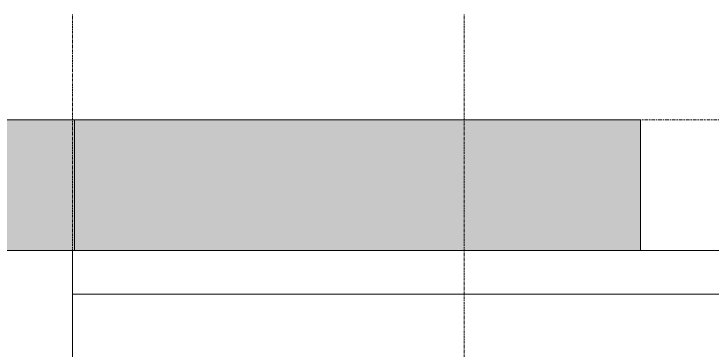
# Model space of a CAD drawing. Header units: millimetres. Extents: x -134153 to 99383, y -5233 to 35400.
# Drawn here: x 77690 to 80897, y 32744 to 34286 of the extents above; entities that cross this region are included whole.
import ezdxf

# ---------------------------------------------------------------- set-up
doc = ezdxf.new("R2010")
doc.units = ezdxf.units.MM
doc.linetypes.add('Centre', pattern=[31.75, 6.35, -4.7625, 15.875, -4.7625])
doc.linetypes.add('Grid Line', pattern=[22.225, 12.7, -3.175, 3.175, -3.175])
for name, color, linetype, lineweight in [('0-2', 250, 'Continuous', 5), ('A-FLOR-1', 7, 'Continuous', 9), ('A-FLOR-LEVL-2', 51, 'Centre', 9), ('A-WALL-PATT', 111, 'Continuous', 9), ('I-WALL', 2, 'Continuous', 9), ('S-BEAM-1', 7, 'Continuous', 9), ('S-COLS-1', 7, 'Continuous', 9), ('S-GRID-1', 1, 'Grid Line', 9)]:
    doc.layers.add(name, color=color, linetype=linetype, lineweight=lineweight)

# ---------------------------------------------------------------- blocks, each defined once
blk = doc.blocks.new('NCV_TKTC_KET CAU_rvt-2-TKCS_MẶT ĐỨNG HƯỚNG NAM')
at = {"layer": 'A-FLOR-1'}
for p, q in [((116452.6, 33200), (121527.6, 33200)), ((121527.6, 33000), (116452.6, 33000))]:
    blk.add_line(p, q, dxfattribs=at)
at = {"layer": 'S-BEAM-1'}
blk.add_line((116452.6, 33200), (121527.6, 33200), dxfattribs=at)
at = {"layer": 'S-COLS-1'}
for p, q in [((116452.6, 33200), (116102.6, 33200)), ((116452.6, 32700), (116452.6, 33200))]:
    blk.add_line(p, q, dxfattribs=at)

msp = doc.modelspace()

# ---------------------------------------------------------------- hatches: boundary and pattern name
at = {"layer": 'A-WALL-PATT'}
for points in [[(77001.2, 33200), (77968.9, 33200), (77968.9, 33800), (73548.7, 33800), (73548.7, 33200), (73828, 33200)], [(80174.4, 33200), (80568.9, 33200), (80568.9, 33800), (77968.9, 33800), (77968.9, 33200)]]:
    msp.add_hatch(color=256, dxfattribs=at).paths.add_polyline_path(points)

# ---------------------------------------------------------------- linework, layer by layer
at = {"layer": 'A-FLOR-LEVL-2'}
msp.add_line((-12769.4, 33800), (95658.9, 33800), dxfattribs=at)
at = {"layer": 'I-WALL'}
for p, q in [((80568.9, 33800), (73548.7, 33800)), ((77968.9, 33200), (77968.9, 33800)), ((80568.9, 33200), (80568.9, 33800))]:
    msp.add_line(p, q, dxfattribs=at)
at = {"layer": 'S-GRID-1'}
for p, q in [((77958.9, 30285.9), (77958.9, 34285.9)), ((79758.9, 30285.9), (79758.9, 34285.9))]:
    msp.add_line(p, q, dxfattribs=at)

# ---------------------------------------------------------------- block references
at = {"layer": '0-2'}
msp.add_blockref('NCV_TKTC_KET CAU_rvt-2-TKCS_MẶT ĐỨNG HƯỚNG NAM', (-38493.7, 0), dxfattribs=at)

doc.saveas('drawing.dxf')
